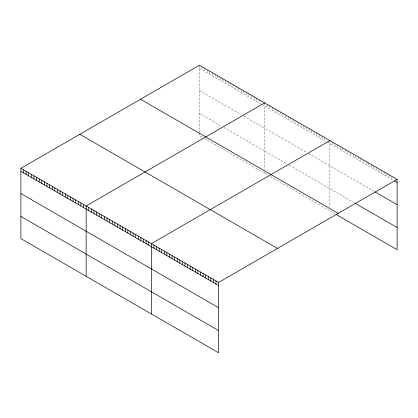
<?xml version="1.0" encoding="UTF-8"?>
<svg xmlns="http://www.w3.org/2000/svg" width="418" height="418" viewBox="0 0 418 418"><rect width="100%" height="100%" fill="white"/><g stroke="black" fill="none" stroke-linecap="round" stroke-linejoin="round"><path stroke-width="0.31" stroke-dasharray="2.09 1.57" d="M199.412 68.312L260.994 103.868M262.039 104.474L326.233 141.535M327.278 142.136L393.479 180.357M199.412 90.507L241.165 114.61M243.772 116.12L306.399 152.277M309.012 153.782L373.833 191.209M199.412 113.372L221.853 126.33M223.938 127.532L287.088 163.992M289.178 165.199L354.187 202.73M202.019 137.073L199.412 135.563L199.412 133.096M204.632 138.577L268.304 175.335M270.389 176.542L335.058 213.88M391.927 176.391L391.927 179.463M389.346 174.896L389.346 177.969M386.76 173.402L386.76 176.48M384.173 171.913L384.173 174.985M381.587 170.419L381.587 173.496M379.006 168.924L379.006 172.002M376.419 167.435L376.419 170.507M373.833 165.941L373.833 169.018M371.247 164.446L371.247 167.524M368.666 162.957L368.666 166.03M366.079 161.463L366.079 164.54M363.493 159.969L363.493 163.046M360.906 158.479L360.906 161.552M358.32 156.985L358.32 160.063M355.739 155.491L355.739 158.568M353.153 154.002L353.153 157.074M350.566 152.507L350.566 155.585M347.98 151.013L347.98 154.09M345.399 149.524L345.399 152.596M342.812 148.029L342.812 151.107M340.226 146.54L340.226 149.613M337.639 145.046L337.639 148.118M335.058 143.552L335.058 146.629M332.472 142.063L332.472 145.135M329.886 140.568L329.886 207.192M324.666 137.553L324.666 140.631M322.059 136.049L322.059 139.121M319.446 134.544L319.446 137.616M316.839 133.034L316.839 136.111M314.226 131.529L314.226 134.601M311.619 130.024L311.619 133.096M309.012 128.514L309.012 131.592M306.399 127.009L306.399 130.082M303.792 125.504L303.792 128.577M301.179 123.994L301.179 127.072M298.572 122.49L298.572 125.562M295.965 120.98L295.965 124.057M293.352 119.475L293.352 122.552M290.745 117.97L290.745 121.042M288.133 116.46L288.133 119.538M285.525 114.955L285.525 118.033M282.913 113.45L282.913 116.523M280.306 111.94L280.306 115.018M277.698 110.436L277.698 113.513M275.086 108.931L275.086 112.003M272.479 107.421L272.479 110.498M269.866 105.916L269.866 108.993M267.259 104.411L267.259 107.483M264.646 102.901L264.646 169.53M264.646 171.997L264.646 173.23M259.432 99.892L259.432 102.964M256.819 98.382L256.819 101.459M254.212 96.877L254.212 99.954M251.599 95.372L251.599 98.444M248.992 93.862L248.992 96.939M246.38 92.357L246.38 95.435M243.772 90.852L243.772 93.925M241.165 89.342L241.165 92.42M238.553 87.837L238.553 90.915M235.945 86.333L235.945 89.405M233.333 84.823L233.333 87.9M230.726 83.318L230.726 86.395M228.118 81.813L228.118 84.885M225.506 80.303L225.506 83.381M222.898 78.798L222.898 81.876M220.286 77.293L220.286 80.366M217.679 75.783L217.679 78.861M215.066 74.279L215.066 77.356M212.459 72.774L212.459 75.846M209.852 71.264L209.852 74.341M207.239 69.759L207.239 72.837M204.632 68.254L204.632 71.326M202.019 66.744L202.019 69.822M199.412 65.239L199.412 132.48"/><path stroke-width="0.63" d="M20.9 168.302L218.588 282.437L218.588 352.761L20.9 238.626L20.9 168.302L199.412 65.239L397.1 179.374L397.1 249.698L336.088 214.476M264.646 102.901L86.139 205.964L86.139 276.293M329.886 140.568L151.373 243.631L151.373 313.955M218.588 282.437L397.1 179.374M394.514 180.957L397.1 182.447M374.868 191.805L397.1 204.642M355.739 203.623L397.1 227.507M140.5 99.249L338.193 213.384M79.807 134.293L277.5 248.428M20.9 171.375L218.588 285.51M20.9 193.571L218.588 307.705M20.9 216.435L218.588 330.57M216.001 280.943L216.001 284.021M213.42 279.449L213.42 282.526M210.834 277.96L210.834 281.032M208.248 276.465L208.248 279.543M205.661 274.971L205.661 278.048M203.08 273.482L203.08 276.554M200.494 271.987L200.494 275.065M197.907 270.498L197.907 273.571M195.321 269.004L195.321 272.076M192.735 267.51L192.735 270.587M190.153 266.02L190.153 269.093M187.567 264.526L187.567 267.598M184.981 263.032L184.981 266.109M182.394 261.543L182.394 264.615M179.813 260.048L179.813 263.126M177.227 258.554L177.227 261.631M174.64 257.065L174.64 260.137M172.054 255.57L172.054 258.648M169.473 254.076L169.473 257.154M166.886 252.587L166.886 255.659M164.3 251.093L164.3 254.17M161.714 249.598L161.714 252.676M159.133 248.109L159.133 251.181M156.546 246.615L156.546 249.692M153.96 245.12L153.96 248.198M148.766 242.121L148.766 245.199M146.154 240.616L146.154 243.694M143.546 239.112L143.546 242.184M140.939 237.602L140.939 240.679M138.327 236.097L138.327 239.174M135.719 234.592L135.719 237.664M133.107 233.082L133.107 236.16M130.5 231.577L130.5 234.655M127.887 230.072L127.887 233.145M125.28 228.562L125.28 231.64M122.673 227.058L122.673 230.135M120.06 225.553L120.06 228.625M117.453 224.043L117.453 227.12M114.84 222.538L114.84 225.615M112.233 221.033L112.233 224.105M109.62 219.523L109.62 222.601M107.013 218.018L107.013 221.096M104.406 216.514L104.406 219.586M101.793 215.004L101.793 218.081M99.186 213.499L99.186 216.576M96.574 211.994L96.574 215.066M93.966 210.484L93.966 213.561M91.354 208.979L91.354 212.057M88.747 207.474L88.747 210.547M83.527 204.459L83.527 207.537M80.92 202.955L80.92 206.027M78.307 201.445L78.307 204.522M75.7 199.94L75.7 203.017M73.087 198.435L73.087 201.507M70.48 196.925L70.48 200.003M67.873 195.42L67.873 198.493M65.26 193.915L65.26 196.988M62.653 192.405L62.653 195.483M60.04 190.901L60.04 193.973M57.433 189.396L57.433 192.468M54.826 187.886L54.826 190.963M52.213 186.381L52.213 189.453M49.606 184.876L49.606 187.948M46.994 183.366L46.994 186.444M44.386 181.861L44.386 184.934M41.774 180.357L41.774 183.429M39.167 178.847L39.167 181.924M36.559 177.342L36.559 180.414M33.947 175.832L33.947 178.909M31.34 174.327L31.34 177.404M28.727 172.822L28.727 175.894M26.12 171.312L26.12 174.39M23.507 169.807L23.507 172.885"/></g></svg>
